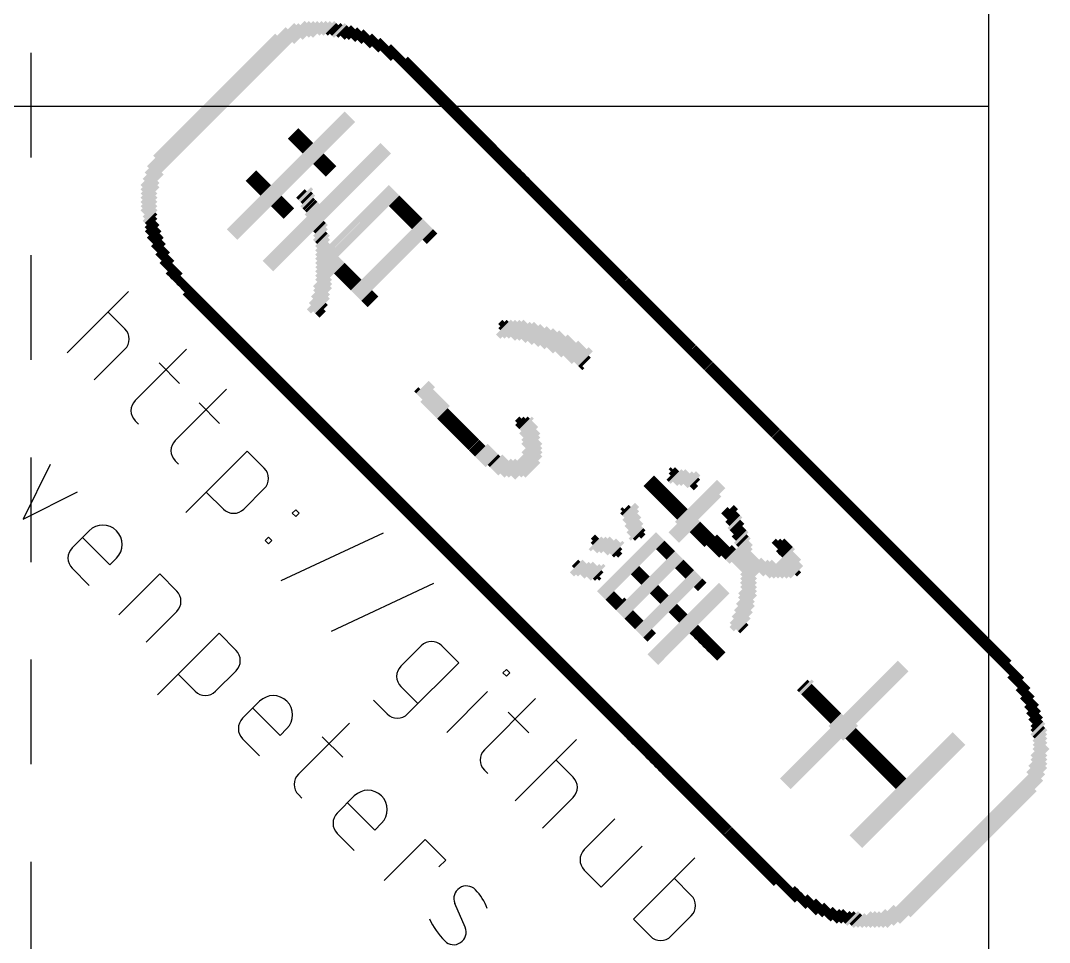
# Model space of a CAD drawing. Extents: x 0 to 54.6, y 0 to 81.9.
# Drawn here: x 5.61 to 16.15, y 26.85 to 36.29 of the extents above; entities that cross this region are included whole.
import ezdxf

# ---------------------------------------------------------------- set-up
doc = ezdxf.new("R2010")
doc.units = 0
doc.layers.add('21', color=253, linetype='CONTINUOUS')

# ---------------------------------------------------------------- blocks, each defined once
blk = doc.blocks.new('RECT')
blk.add_solid([(-0.5, -0.5), (0.5, -0.5), (-0.5, 0.5), (0.5, 0.5)])

msp = doc.modelspace()

# ---------------------------------------------------------------- linework, layer by layer
at = {"layer": '21'}
for p, q in [((15.525, 38.31), (15.525, 35.41)), ((5.715, 35.962), (5.715, 34.89)), ((15.525, 35.41), (3.525, 35.41)), ((15.525, 35.41), (15.525, 23.01)), ((5.715, 33.89), (5.715, 32.818)), ((6.0858, 32.8897), (6.7144, 33.5183)), ((6.5048, 33.3088), (6.6795, 33.1341)), ((6.6795, 32.9246), (6.3651, 32.6103)), ((7.3082, 32.9245), (6.7843, 32.4007)), ((7.0288, 32.7848), (7.2383, 32.5753)), ((7.7177, 32.515), (7.1938, 31.9912)), ((7.4383, 32.3753), (7.6478, 32.1658)), ((6.7843, 32.1911), (6.8192, 32.1562)), ((7.3029, 31.2534), (7.9316, 31.882)), ((7.9316, 31.882), (8.1062, 31.7074)), ((5.9142, 31.7442), (5.6348, 31.1854)), ((5.715, 31.818), (5.715, 30.746)), ((7.1938, 31.7816), (7.2287, 31.7467)), ((5.6348, 31.1854), (6.1936, 31.4648)), ((7.6871, 31.2883), (7.5125, 31.4629)), ((8.1062, 31.4979), (7.8966, 31.2883)), ((8.3933, 31.2457), (8.4282, 31.2806)), ((8.4282, 31.2108), (8.3933, 31.2457)), ((8.4282, 31.2806), (8.4631, 31.2457)), ((8.4631, 31.2457), (8.4282, 31.2108)), ((6.1387, 30.891), (6.3133, 31.0656)), ((6.5228, 30.7164), (6.2435, 30.9958)), ((8.1139, 30.9663), (8.1488, 31.0012)), ((8.1488, 31.0012), (8.1837, 30.9663)), ((8.2789, 30.5568), (9.3266, 31.0457)), ((8.1488, 30.9314), (8.1139, 30.9663)), ((8.1837, 30.9663), (8.1488, 30.9314)), ((6.5927, 30.7863), (6.5228, 30.7164)), ((6.3133, 30.5069), (6.1387, 30.6815)), ((6.6158, 30.2043), (7.0349, 30.6234)), ((7.0349, 30.6234), (7.2095, 30.4488)), ((8.7962, 30.0395), (9.8439, 30.5285)), ((7.2095, 30.2393), (6.8952, 29.925)), ((7.014, 29.3871), (7.6426, 30.0157)), ((7.6426, 30.0157), (7.8173, 29.8411)), ((9.5053, 29.6796), (9.7149, 29.8891)), ((9.9244, 29.8891), (10.099, 29.7145)), ((5.715, 29.746), (5.715, 28.674)), ((7.8173, 29.6315), (7.6077, 29.422)), ((10.099, 29.7145), (9.5752, 29.1907)), ((10.5518, 29.611), (10.5867, 29.6459)), ((10.5867, 29.6459), (10.6217, 29.611)), ((7.3982, 29.422), (7.2236, 29.5966)), ((10.5867, 29.576), (10.5518, 29.611)), ((10.6217, 29.611), (10.5867, 29.576)), ((9.68, 29.2954), (9.5053, 29.4701)), ((9.9756, 28.9998), (10.3947, 29.4189)), ((7.8844, 29.1453), (8.059, 29.3199)), ((9.3656, 29.1907), (9.226, 29.3304)), ((10.8859, 29.3468), (10.362, 28.8229)), ((8.2686, 28.9706), (7.9892, 29.25)), ((10.6065, 29.2071), (10.816, 28.9975)), ((8.9805, 29.0969), (8.4567, 28.573)), ((8.3384, 29.0405), (8.2686, 28.9706)), ((8.059, 28.7611), (7.8844, 28.9357)), ((8.7011, 28.9572), (8.9107, 28.7476)), ((10.6764, 28.299), (11.305, 28.9276)), ((11.0955, 28.718), (11.2701, 28.5434)), ((10.362, 28.6134), (10.3969, 28.5785)), ((8.4567, 28.3635), (8.4916, 28.3286)), ((8.8543, 28.1754), (9.0289, 28.35)), ((9.2384, 28.0008), (8.9591, 28.2802)), ((11.2701, 28.3339), (10.9558, 28.0196)), ((9.3083, 28.0706), (9.2384, 28.0008)), ((11.699, 28.1146), (11.3847, 27.8003)), ((9.0289, 27.7912), (8.8543, 27.9658)), ((9.3362, 27.4839), (9.7553, 27.903)), ((9.7553, 27.903), (9.9649, 27.6934)), ((11.5593, 27.4161), (11.9784, 27.8352)), ((5.715, 27.674), (5.715, 26.602)), ((9.9649, 27.6934), (9.895, 27.6236)), ((12.5162, 27.7164), (11.8876, 27.0877)), ((11.3847, 27.5907), (11.5593, 27.4161)), ((12.4813, 27.3322), (12.3067, 27.5068)), ((10.1641, 27.0053), (10.0593, 27.2497)), ((11.8876, 27.0877), (12.0622, 26.9131)), ((12.2718, 26.9131), (12.4813, 27.1227))]:
    msp.add_line(p, q, dxfattribs=at)
for centre, radius, start, end in [((6.5747, 33.0294), 0.1482, 315, 45), ((6.8891, 32.2959), 0.1482, 135, 225), ((7.2986, 31.8864), 0.1482, 135, 225), ((8.0014, 31.6026), 0.1482, 315, 45), ((7.7919, 31.3931), 0.1482, 225.0013, 315.0004), ((6.453, 30.926), 0.1976, 315, 135), ((6.2435, 30.7863), 0.1482, 134.9996, 225.0004), ((7.1048, 30.344), 0.1482, 315, 45), ((7.7125, 29.7363), 0.1482, 315, 45), ((9.8196, 29.7844), 0.1482, 45, 135), ((9.6101, 29.5748), 0.1482, 134.9996, 225.0004), ((7.5029, 29.5267), 0.1482, 225.0013, 315.0004), ((8.1987, 29.1802), 0.1976, 315, 135), ((7.9892, 29.0405), 0.1482, 134.9996, 225.0004), ((9.4704, 29.2954), 0.1482, 225, 315), ((10.4668, 28.7181), 0.1482, 135, 225), ((8.5614, 28.4683), 0.1482, 135, 225), ((11.1653, 28.4386), 0.1482, 315, 45), ((9.1686, 28.2103), 0.1976, 315, 135), ((8.9591, 28.0706), 0.1482, 134.9996, 225.0004), ((11.4894, 27.6955), 0.1482, 134.9996, 224.9987), ((10.177, 27.3002), 0.1281, 44.1813, 203.1984), ((9.8666, 26.9985), 0.5609, 20.761, 44.1812), ((12.3765, 27.2274), 0.1482, 315, 45), ((10.5552, 27.4493), 0.8376, 205.2088, 224.1823), ((10.0464, 26.9548), 0.1281, 224.1824, 23.1985), ((12.167, 27.0179), 0.1482, 224.9987, 315.0013)]:
    msp.add_arc(centre, radius, start, end, dxfattribs=at)

# ---------------------------------------------------------------- block references
at = {"layer": '21', "yscale": 0.0305, "rotation": 45}
for p, xscale in [((7.7119, 35.4147), 2.4384), ((7.6903, 35.4362), 2.3774), ((7.6688, 35.4578), 2.2555), ((7.658, 35.4901), 2.1641), ((8.5093, 36.169), 0.3048), ((8.574, 36.1905), 0.2438), ((8.6279, 36.2013), 0.2134), ((8.671, 36.2013), 0.2134), ((8.7249, 36.2121), 0.1829), ((8.768, 36.2121), 0.1829), ((8.8003, 36.2013), 0.1524), ((8.8434, 36.2013), 0.1524), ((8.8757, 36.1905), 0.1829), ((7.6257, 35.5009), 2.0117), ((7.6041, 35.5224), 1.7678), ((8.9081, 36.1798), 0.1524), ((8.9512, 36.1798), 0.1524), ((8.9727, 36.1582), 0.1524), ((9.0158, 36.1582), 0.1524), ((9.0482, 36.1474), 0.1219), ((9.0805, 36.1367), 0.1524), ((9.1128, 36.1259), 0.1219), ((9.1344, 36.1043), 0.1219), ((9.1775, 36.1043), 0.1219), ((9.199, 36.0828), 0.1219), ((9.2206, 36.0612), 0.1219), ((9.2637, 36.0612), 0.1219), ((9.2852, 36.0397), 0.1219), ((9.3068, 36.0181), 0.1219), ((9.3391, 36.0073), 0.0914), ((9.3714, 35.9966), 0.1219), ((9.393, 35.975), 0.1219), ((9.4145, 35.9535), 0.1219), ((9.4361, 35.9319), 0.1219), ((9.4684, 35.9211), 0.0914), ((9.49, 35.8996), 0.0914), ((9.5115, 35.878), 0.0914), ((9.5439, 35.8673), 0.1219), ((9.5654, 35.8457), 0.1219), ((9.587, 35.8242), 0.1219), ((9.6085, 35.8026), 0.1219), ((9.6301, 35.781), 0.1219), ((9.6516, 35.7595), 0.1219), ((9.6732, 35.7379), 0.1219), ((9.6947, 35.7164), 0.1219), ((9.7163, 35.6948), 0.1219), ((9.7378, 35.6733), 0.1219), ((9.7594, 35.6517), 0.1219), ((9.7809, 35.6302), 0.1219), ((9.8025, 35.6086), 0.1219), ((9.824, 35.5871), 0.1219), ((9.8456, 35.5655), 0.1219), ((9.8672, 35.544), 0.1219), ((9.8887, 35.5224), 0.1219), ((9.9103, 35.5009), 0.1219), ((9.9318, 35.4793), 0.1219), ((9.9534, 35.4578), 0.1219), ((9.9749, 35.4362), 0.1219), ((9.9965, 35.4147), 0.1219), ((10.018, 35.3931), 0.1219), ((10.0396, 35.3715), 0.1219), ((8.3369, 34.7465), 1.7069), ((8.3585, 34.725), 1.7069), ((8.38, 34.7034), 1.7069), ((10.0611, 35.35), 0.1219), ((10.0827, 35.3284), 0.1219), ((10.1042, 35.3069), 0.1219), ((10.1258, 35.2853), 0.1219), ((10.1473, 35.2638), 0.1219), ((8.4016, 34.6819), 1.7069), ((8.4231, 34.6603), 1.7069), ((10.1689, 35.2422), 0.1219), ((10.1904, 35.2207), 0.1219), ((10.212, 35.1991), 0.1219), ((10.2335, 35.1776), 0.1219), ((10.2551, 35.156), 0.1219), ((8.4123, 35.1237), 0.1524), ((8.4339, 35.1021), 0.1524), ((8.4555, 35.0806), 0.1524), ((8.477, 35.059), 0.1524), ((8.4986, 35.0375), 0.1524), ((10.2767, 35.1345), 0.1219), ((10.2982, 35.1129), 0.1219), ((10.3198, 35.0914), 0.1219), ((10.3413, 35.0698), 0.1219), ((10.3629, 35.0483), 0.1219), ((8.7033, 34.4232), 1.7069), ((8.7249, 34.4017), 1.7069), ((8.7464, 34.3801), 1.7069), ((8.5201, 35.0159), 0.1524), ((8.5417, 34.9944), 0.1524), ((10.3844, 35.0267), 0.1219), ((10.406, 35.0052), 0.1219), ((10.4275, 34.9836), 0.1219), ((10.4491, 34.962), 0.1219), ((10.4706, 34.9405), 0.1219), ((8.768, 34.3586), 1.7069), ((8.7895, 34.337), 1.7069), ((8.671, 34.8651), 0.1524), ((8.6925, 34.8435), 0.1524), ((10.4922, 34.9189), 0.1219), ((10.5137, 34.8974), 0.1219), ((10.5353, 34.8758), 0.1219), ((10.5568, 34.8543), 0.1219), ((8.7141, 34.822), 0.1524), ((8.7356, 34.8004), 0.1524), ((8.7572, 34.7788), 0.1524), ((8.7787, 34.7573), 0.1524), ((10.5784, 34.8327), 0.1219), ((10.5999, 34.8112), 0.1219), ((10.6215, 34.7896), 0.1219), ((10.643, 34.7681), 0.1219), ((10.6646, 34.7465), 0.1219), ((6.9575, 34.6172), 0.3048), ((7.9813, 34.6926), 0.1524), ((8.0029, 34.6711), 0.1524), ((8.0244, 34.6495), 0.1524), ((8.046, 34.628), 0.1524), ((10.6862, 34.725), 0.1219), ((10.7077, 34.7034), 0.1219), ((10.7293, 34.6819), 0.1219), ((10.7508, 34.6603), 0.1219), ((10.7724, 34.6388), 0.1219), ((6.936, 34.5525), 0.2438), ((6.936, 34.5094), 0.2438), ((8.0675, 34.6064), 0.1524), ((8.0891, 34.5849), 0.1524), ((8.1106, 34.5633), 0.1524), ((8.5309, 34.5094), 0.1829), ((9.0158, 34.2185), 1.0668), ((9.0266, 34.1862), 1.0973), ((10.7939, 34.6172), 0.1219), ((10.8155, 34.5956), 0.1219), ((10.837, 34.5741), 0.1219), ((10.8586, 34.5525), 0.1219), ((10.8801, 34.531), 0.1219), ((6.9252, 34.4556), 0.2134), ((6.9252, 34.4125), 0.2134), ((8.2399, 34.434), 0.1524), ((8.2615, 34.4125), 0.1524), ((8.4878, 34.5094), 0.1219), ((8.5417, 34.4771), 0.1524), ((8.5524, 34.4448), 0.1829), ((8.5632, 34.4125), 0.1524), ((9.0481, 34.1215), 1.1582), ((9.0589, 34.0892), 1.1887), ((9.0374, 34.1538), 1.1278), ((9.4469, 34.434), 0.1524), ((9.4684, 34.4125), 0.1524), ((10.9017, 34.5094), 0.1219), ((10.9232, 34.4879), 0.1219), ((10.9448, 34.4663), 0.1219), ((10.9663, 34.4448), 0.1219), ((10.9879, 34.4232), 0.1219), ((6.936, 34.3801), 0.1829), ((6.936, 34.337), 0.1829), ((6.936, 34.2939), 0.1829), ((8.283, 34.3909), 0.1524), ((8.3046, 34.3693), 0.1524), ((8.3261, 34.3478), 0.1524), ((8.3477, 34.3262), 0.1524), ((8.5848, 34.3909), 0.1524), ((8.5955, 34.3586), 0.1829), ((9.49, 34.3909), 0.1524), ((9.5115, 34.3693), 0.1524), ((9.5331, 34.3478), 0.1524), ((9.5546, 34.3262), 0.1524), ((9.5762, 34.3047), 0.1524), ((11.0094, 34.4017), 0.1219), ((11.031, 34.3801), 0.1219), ((11.0525, 34.3586), 0.1219), ((11.0741, 34.337), 0.1219), ((11.0957, 34.3155), 0.1219), ((6.9468, 34.2616), 0.1524), ((6.9468, 34.2185), 0.1524), ((9.3714, 33.8844), 1.0363), ((9.5977, 34.2831), 0.1524), ((9.6193, 34.2616), 0.1524), ((9.6408, 34.24), 0.1524), ((9.6624, 34.2185), 0.1524), ((11.1172, 34.2939), 0.1219), ((11.1388, 34.2724), 0.1219), ((11.1603, 34.2508), 0.1219), ((11.1819, 34.2293), 0.1219), ((11.2034, 34.2077), 0.1219), ((6.9468, 34.1754), 0.1524), ((6.9683, 34.1538), 0.1524), ((6.9683, 34.1107), 0.1524), ((6.9899, 34.0892), 0.1524), ((8.671, 34.1754), 0.1524), ((8.6818, 34.143), 0.1829), ((8.6818, 34.0999), 0.1829), ((9.393, 33.8629), 1.0363), ((9.4145, 33.8413), 1.0363), ((9.4361, 33.8198), 1.0363), ((9.4577, 33.7982), 1.0363), ((9.7917, 34.0892), 0.1524), ((11.225, 34.1862), 0.1219), ((11.2465, 34.1646), 0.1219), ((11.2681, 34.143), 0.1219), ((11.2896, 34.1215), 0.1219), ((11.3112, 34.0999), 0.1219), ((7.0114, 34.0245), 0.1524), ((7.0007, 34.0568), 0.1219), ((7.0222, 33.9922), 0.1219), ((8.6925, 34.0676), 0.1524), ((8.7033, 34.0353), 0.1829), ((8.7033, 33.9922), 0.1829), ((9.8133, 34.0676), 0.1524), ((11.3327, 34.0784), 0.1219), ((11.3543, 34.0568), 0.1219), ((11.3758, 34.0353), 0.1219), ((11.3974, 34.0137), 0.1219), ((11.4189, 33.9922), 0.1219), ((7.0438, 33.9706), 0.1219), ((7.0438, 33.9275), 0.1219), ((7.0653, 33.906), 0.1219), ((8.7033, 33.9491), 0.1829), ((11.4405, 33.9706), 0.1219), ((11.462, 33.9491), 0.1219), ((11.4836, 33.9275), 0.1219), ((11.5052, 33.906), 0.1219), ((7.0869, 33.8844), 0.1219), ((7.0869, 33.8413), 0.1219), ((7.1084, 33.8198), 0.1219), ((7.13, 33.7982), 0.1219), ((8.7572, 33.7012), 0.3962), ((8.7572, 33.7443), 0.3353), ((11.5267, 33.8844), 0.1219), ((11.5483, 33.8629), 0.1219), ((11.5698, 33.8413), 0.1219), ((11.5914, 33.8198), 0.1219), ((11.6129, 33.7982), 0.1219), ((7.1407, 33.7659), 0.0914), ((7.1515, 33.7335), 0.1219), ((7.1731, 33.712), 0.1219), ((7.1946, 33.6904), 0.1219), ((8.768, 33.6689), 0.4267), ((8.8865, 33.7443), 0.1524), ((8.9081, 33.7228), 0.1524), ((8.9296, 33.7012), 0.1524), ((8.9512, 33.6797), 0.1524), ((11.6345, 33.7767), 0.1219), ((11.656, 33.7551), 0.1219), ((11.6776, 33.7335), 0.1219), ((11.6991, 33.712), 0.1219), ((11.7207, 33.6904), 0.1219), ((7.2162, 33.6689), 0.1219), ((7.227, 33.6366), 0.0914), ((7.2485, 33.615), 0.0914), ((7.2701, 33.5935), 0.0914), ((8.6925, 33.5503), 0.2743), ((8.9727, 33.6581), 0.1524), ((8.9943, 33.6366), 0.1524), ((9.0158, 33.615), 0.1524), ((9.0374, 33.5935), 0.1524), ((11.7422, 33.6689), 0.1219), ((11.7638, 33.6473), 0.1219), ((11.7853, 33.6258), 0.1219), ((11.8069, 33.6042), 0.1219), ((11.8284, 33.5827), 0.1219), ((7.2916, 33.5719), 0.0914), ((7.3239, 33.518), 0.1219), ((7.3132, 33.5503), 0.0914), ((7.3455, 33.4965), 0.1219), ((7.367, 33.4749), 0.1219), ((8.671, 33.4426), 0.3353), ((8.6818, 33.4965), 0.3048), ((9.1667, 33.4641), 0.1524), ((11.85, 33.5611), 0.1219), ((11.8715, 33.5396), 0.1219), ((11.8931, 33.518), 0.1219), ((11.9146, 33.4965), 0.1219), ((11.9362, 33.4749), 0.1219), ((7.3886, 33.4534), 0.1219), ((7.4102, 33.4318), 0.1219), ((7.4317, 33.4103), 0.1219), ((7.4533, 33.3887), 0.1219), ((7.4748, 33.3672), 0.1219), ((8.671, 33.3995), 0.2743), ((8.6925, 33.3779), 0.2134), ((9.1882, 33.4426), 0.1524), ((9.2098, 33.421), 0.1524), ((11.9578, 33.4534), 0.1219), ((11.9793, 33.4318), 0.1219), ((12.0009, 33.4103), 0.1219), ((12.0224, 33.3887), 0.1219), ((12.044, 33.3672), 0.1219), ((7.4964, 33.3456), 0.1219), ((7.5179, 33.324), 0.1219), ((7.5395, 33.3025), 0.1219), ((7.561, 33.2809), 0.1219), ((7.5826, 33.2594), 0.1219), ((8.6925, 33.3348), 0.1524), ((8.6925, 33.2917), 0.0914), ((12.0655, 33.3456), 0.1219), ((12.0871, 33.324), 0.1219), ((12.1086, 33.3025), 0.1219), ((12.1302, 33.2809), 0.1219), ((12.1517, 33.2594), 0.1219), ((7.6041, 33.2378), 0.1219), ((7.6257, 33.2163), 0.1219), ((7.6472, 33.1947), 0.1219), ((7.6688, 33.1732), 0.1219), ((7.6903, 33.1516), 0.1219), ((10.5676, 33.1408), 0.2134), ((10.5999, 33.1301), 0.2438), ((10.5568, 33.1732), 0.1219), ((10.5353, 33.1947), 0.061), ((10.643, 33.1301), 0.2438), ((10.6862, 33.1301), 0.2438), ((10.7185, 33.1193), 0.2134), ((10.7508, 33.1085), 0.2438), ((10.7939, 33.1085), 0.2438), ((12.1733, 33.2378), 0.1219), ((12.1948, 33.2163), 0.1219), ((12.2164, 33.1947), 0.1219), ((12.2379, 33.1732), 0.1219), ((12.2595, 33.1516), 0.1219), ((7.7119, 33.1301), 0.1219), ((7.7334, 33.1085), 0.1219), ((7.755, 33.087), 0.1219), ((7.7765, 33.0654), 0.1219), ((7.7981, 33.0439), 0.1219), ((10.8262, 33.0977), 0.2134), ((10.8586, 33.087), 0.2438), ((10.8909, 33.0762), 0.2134), ((10.9232, 33.0654), 0.2438), ((10.9556, 33.0546), 0.2134), ((10.9879, 33.0439), 0.2438), ((11.0202, 33.0331), 0.2134), ((11.0525, 33.0223), 0.2438), ((11.0849, 33.0115), 0.2134), ((12.281, 33.1301), 0.1219), ((12.3026, 33.1085), 0.1219), ((12.3242, 33.087), 0.1219), ((12.3457, 33.0654), 0.1219), ((12.3673, 33.0439), 0.1219), ((7.8197, 33.0223), 0.1219), ((7.8412, 33.0008), 0.1219), ((7.8628, 32.9792), 0.1219), ((7.8843, 32.9577), 0.1219), ((7.9059, 32.9361), 0.1219), ((11.1064, 32.99), 0.2134), ((11.1388, 32.9792), 0.2438), ((11.1711, 32.9684), 0.2134), ((11.1926, 32.9469), 0.2134), ((11.2142, 32.9253), 0.2134), ((11.2573, 32.9253), 0.2134), ((11.2788, 32.9038), 0.2134), ((12.3888, 33.0223), 0.1219), ((12.4104, 33.0008), 0.1219), ((12.4319, 32.9792), 0.1219), ((12.4535, 32.9577), 0.1219), ((12.475, 32.9361), 0.1219), ((7.9274, 32.9145), 0.1219), ((7.949, 32.893), 0.1219), ((7.9705, 32.8714), 0.1219), ((7.9921, 32.8499), 0.1219), ((11.3004, 32.8822), 0.2134), ((11.322, 32.8607), 0.2134), ((11.3651, 32.8607), 0.2134), ((11.3866, 32.8391), 0.2134), ((12.4966, 32.9145), 0.1219), ((12.5181, 32.893), 0.1219), ((12.5397, 32.8714), 0.1219), ((12.5612, 32.8499), 0.1219), ((8.0136, 32.8283), 0.1219), ((8.0352, 32.8068), 0.1219), ((8.0567, 32.7852), 0.1219), ((8.0783, 32.7637), 0.1219), ((8.0998, 32.7421), 0.1219), ((11.3866, 32.796), 0.1524), ((12.5828, 32.8283), 0.1219), ((12.6043, 32.8068), 0.1219), ((12.6259, 32.7852), 0.1219), ((12.6474, 32.7637), 0.1219), ((12.669, 32.7421), 0.1219), ((8.1214, 32.7206), 0.1219), ((8.1429, 32.699), 0.1219), ((8.1645, 32.6775), 0.1219), ((8.186, 32.6559), 0.1219), ((8.2076, 32.6344), 0.1219), ((11.3651, 32.7313), 0.0305), ((12.6905, 32.7206), 0.1219), ((12.7121, 32.699), 0.1219), ((12.7337, 32.6775), 0.1219), ((12.7552, 32.6559), 0.1219), ((12.7768, 32.6344), 0.1219), ((8.2292, 32.6128), 0.1219), ((8.2507, 32.5913), 0.1219), ((8.2723, 32.5697), 0.1219), ((8.2938, 32.5482), 0.1219), ((8.3154, 32.5266), 0.1219), ((9.7378, 32.5266), 0.1829), ((9.7594, 32.505), 0.1829), ((12.7983, 32.6128), 0.1219), ((12.8199, 32.5913), 0.1219), ((12.8414, 32.5697), 0.1219), ((12.863, 32.5482), 0.1219), ((12.8845, 32.5266), 0.1219), ((8.3369, 32.505), 0.1219), ((8.3585, 32.4835), 0.1219), ((8.38, 32.4619), 0.1219), ((8.4016, 32.4404), 0.1219), ((8.4231, 32.4188), 0.1219), ((9.6732, 32.505), 0.061), ((9.7809, 32.4835), 0.1829), ((9.7809, 32.4404), 0.1829), ((9.8025, 32.4188), 0.1829), ((9.824, 32.3973), 0.1829), ((12.9061, 32.505), 0.1219), ((12.9276, 32.4835), 0.1219), ((12.9492, 32.4619), 0.1219), ((12.9707, 32.4404), 0.1219), ((12.9923, 32.4188), 0.1219), ((8.4447, 32.3973), 0.1219), ((8.4662, 32.3757), 0.1219), ((8.4878, 32.3542), 0.1219), ((8.5093, 32.3326), 0.1219), ((8.5309, 32.3111), 0.1219), ((9.8456, 32.3757), 0.1829), ((9.8672, 32.3542), 0.1829), ((9.8887, 32.3326), 0.1829), ((9.9103, 32.3111), 0.1829), ((9.9318, 32.2895), 0.1829), ((13.0138, 32.3973), 0.1219), ((13.0354, 32.3757), 0.1219), ((13.0569, 32.3542), 0.1219), ((13.0785, 32.3326), 0.1219), ((13.1, 32.3111), 0.1219), ((8.5524, 32.2895), 0.1219), ((8.574, 32.268), 0.1219), ((8.5955, 32.2464), 0.1219), ((8.6171, 32.2249), 0.1219), ((8.6387, 32.2033), 0.1219), ((9.9426, 32.2572), 0.1524), ((9.9641, 32.2356), 0.1524), ((9.9857, 32.2141), 0.1524), ((10.0072, 32.1925), 0.1524), ((13.1216, 32.2895), 0.1219), ((13.1432, 32.268), 0.1219), ((13.1647, 32.2464), 0.1219), ((13.1863, 32.2249), 0.1219), ((13.2078, 32.2033), 0.1219), ((8.6602, 32.1818), 0.1219), ((8.6818, 32.1602), 0.1219), ((8.7033, 32.1386), 0.1219), ((8.7249, 32.1171), 0.1219), ((8.7464, 32.0955), 0.1219), ((10.0288, 32.171), 0.1524), ((10.0503, 32.1494), 0.1524), ((10.0719, 32.1279), 0.1524), ((10.0935, 32.1063), 0.1524), ((10.115, 32.0848), 0.1524), ((10.7077, 32.2033), 0.061), ((10.7293, 32.1818), 0.1219), ((10.7616, 32.171), 0.1524), ((10.7939, 32.1602), 0.1829), ((10.7939, 32.1171), 0.1829), ((10.8262, 32.0632), 0.2134), ((10.8155, 32.0955), 0.1829), ((13.2294, 32.1818), 0.1219), ((13.2509, 32.1602), 0.1219), ((13.2725, 32.1387), 0.1219), ((13.294, 32.1171), 0.1219), ((13.3156, 32.0955), 0.1219), ((8.768, 32.074), 0.1219), ((8.7895, 32.0524), 0.1219), ((8.8111, 32.0309), 0.1219), ((8.8326, 32.0093), 0.1219), ((8.8542, 31.9878), 0.1219), ((10.1366, 32.0632), 0.1524), ((10.1581, 32.0417), 0.1524), ((10.1797, 32.0201), 0.1524), ((10.2012, 31.9986), 0.1524), ((10.2228, 31.977), 0.1524), ((10.8262, 32.0201), 0.2134), ((10.837, 31.9447), 0.2438), ((10.8478, 31.9986), 0.2134), ((13.3371, 32.074), 0.1219), ((13.3587, 32.0524), 0.1219), ((13.3802, 32.0309), 0.1219), ((13.4018, 32.0093), 0.1219), ((13.4233, 31.9878), 0.1219), ((8.8757, 31.9662), 0.1219), ((8.8973, 31.9447), 0.1219), ((8.9188, 31.9231), 0.1219), ((8.9404, 31.9016), 0.1219), ((10.2443, 31.9555), 0.1524), ((10.2659, 31.9339), 0.1524), ((10.2874, 31.9123), 0.1524), ((10.309, 31.8908), 0.1524), ((10.3413, 31.88), 0.1829), ((10.74, 31.8046), 0.5182), ((10.7724, 31.7938), 0.4877), ((13.4449, 31.9662), 0.1219), ((13.4664, 31.9447), 0.1219), ((13.488, 31.9231), 0.1219), ((13.5095, 31.9016), 0.1219), ((8.9619, 31.88), 0.1219), ((8.9835, 31.8585), 0.1219), ((9.005, 31.8369), 0.1219), ((9.0266, 31.8154), 0.1219), ((9.0481, 31.7938), 0.1219), ((10.3629, 31.8585), 0.1829), ((10.3844, 31.8369), 0.1829), ((10.406, 31.8154), 0.1829), ((10.4275, 31.7938), 0.1829), ((10.4598, 31.783), 0.1524), ((10.4922, 31.7723), 0.1829), ((10.7939, 31.7723), 0.4267), ((10.8047, 31.7399), 0.3962), ((10.837, 31.7292), 0.3048), ((13.5311, 31.88), 0.1219), ((13.5526, 31.8585), 0.1219), ((13.5742, 31.8369), 0.1219), ((13.5958, 31.8154), 0.1219), ((13.6173, 31.7938), 0.1219), ((9.0697, 31.7723), 0.1219), ((9.0913, 31.7507), 0.1219), ((9.1128, 31.7292), 0.1219), ((9.1344, 31.7076), 0.1219), ((9.1559, 31.686), 0.1219), ((10.5137, 31.7507), 0.1829), ((10.5353, 31.7292), 0.1829), ((10.5676, 31.7184), 0.2134), ((10.6107, 31.7184), 0.2134), ((10.8478, 31.6968), 0.2134), ((13.6389, 31.7723), 0.1219), ((13.6604, 31.7507), 0.1219), ((13.682, 31.7292), 0.1219), ((13.7035, 31.7076), 0.1219), ((13.7251, 31.686), 0.1219), ((9.1775, 31.6645), 0.1219), ((9.199, 31.6429), 0.1219), ((9.2206, 31.6214), 0.1219), ((9.2421, 31.5998), 0.1219), ((9.2637, 31.5783), 0.1219), ((12.0547, 31.5675), 0.1524), ((12.2918, 31.6322), 0.1524), ((12.2918, 31.6753), 0.0914), ((12.2703, 31.6968), 0.0305), ((12.3241, 31.6214), 0.1829), ((12.3673, 31.6214), 0.1829), ((12.3888, 31.5998), 0.1829), ((12.4319, 31.5998), 0.1829), ((12.475, 31.5998), 0.1829), ((12.4966, 31.5783), 0.1829), ((13.7466, 31.6645), 0.1219), ((13.7682, 31.6429), 0.1219), ((13.7897, 31.6214), 0.1219), ((13.8113, 31.5998), 0.1219), ((13.8328, 31.5783), 0.1219), ((9.2852, 31.5567), 0.1219), ((9.3068, 31.5352), 0.1219), ((9.3283, 31.5136), 0.1219), ((9.3499, 31.4921), 0.1219), ((9.3714, 31.4705), 0.1219), ((12.0763, 31.546), 0.1524), ((12.0978, 31.5244), 0.1524), ((12.1194, 31.5029), 0.1524), ((12.141, 31.4813), 0.1524), ((12.1625, 31.4597), 0.1524), ((12.5181, 31.2981), 0.7315), ((12.5397, 31.2765), 0.7315), ((12.5612, 31.255), 0.7315), ((12.5397, 31.3628), 0.6096), ((12.5181, 31.5567), 0.1219), ((12.5181, 31.5136), 0.061), ((13.8544, 31.5567), 0.1219), ((13.8759, 31.5352), 0.1219), ((13.8975, 31.5136), 0.1219), ((13.919, 31.4921), 0.1219), ((13.9406, 31.4705), 0.1219), ((9.393, 31.449), 0.1219), ((9.4145, 31.4274), 0.1219), ((9.4361, 31.4059), 0.1219), ((9.4577, 31.3843), 0.1219), ((9.4792, 31.3628), 0.1219), ((12.1841, 31.4382), 0.1524), ((12.2056, 31.4166), 0.1524), ((12.2272, 31.3951), 0.1524), ((12.2487, 31.3735), 0.1524), ((12.2703, 31.352), 0.1524), ((12.5505, 31.2011), 0.6401), ((13.9621, 31.449), 0.1219), ((13.9837, 31.4274), 0.1219), ((14.0053, 31.4059), 0.1219), ((14.0268, 31.3843), 0.1219), ((14.0484, 31.3628), 0.1219), ((9.5008, 31.3412), 0.1219), ((9.5223, 31.3197), 0.1219), ((9.5439, 31.2981), 0.1219), ((9.5654, 31.2765), 0.1219), ((9.587, 31.255), 0.1219), ((11.8069, 31.2765), 0.1219), ((11.7746, 31.2873), 0.0305), ((11.85, 31.2766), 0.1829), ((11.8608, 31.2442), 0.2134), ((12.2918, 31.3304), 0.1524), ((12.3134, 31.3089), 0.1524), ((12.3349, 31.2873), 0.1524), ((12.3565, 31.2658), 0.1524), ((12.378, 31.2442), 0.1524), ((12.8306, 31.2658), 0.0914), ((12.8737, 31.2658), 0.1524), ((12.8953, 31.2442), 0.1524), ((14.0699, 31.3412), 0.1219), ((14.0915, 31.3197), 0.1219), ((14.113, 31.2981), 0.1219), ((14.1346, 31.2766), 0.1219), ((14.1561, 31.255), 0.1219), ((9.6085, 31.2334), 0.1219), ((9.6301, 31.2119), 0.1219), ((9.6516, 31.1903), 0.1219), ((9.6732, 31.1688), 0.1219), ((9.6947, 31.1472), 0.1219), ((11.8715, 31.2119), 0.1829), ((11.8715, 31.1688), 0.1829), ((11.8931, 31.1472), 0.1829), ((12.8953, 31.2011), 0.1524), ((12.9168, 31.1796), 0.1524), ((12.9276, 31.1472), 0.1829), ((14.1777, 31.2334), 0.1219), ((14.1992, 31.2119), 0.1219), ((14.2208, 31.1903), 0.1219), ((14.2423, 31.1688), 0.1219), ((14.2639, 31.1472), 0.1219), ((9.7163, 31.1257), 0.1219), ((9.7378, 31.1041), 0.1219), ((9.7594, 31.0826), 0.1219), ((9.7809, 31.061), 0.1219), ((9.8025, 31.0395), 0.1219), ((11.8931, 31.1041), 0.1829), ((11.9146, 31.0826), 0.1829), ((11.9146, 31.0395), 0.1829), ((11.947, 31.0287), 0.1524), ((12.4535, 31.061), 0.3048), ((12.5289, 31.0934), 0.1524), ((12.5505, 31.0718), 0.1524), ((12.572, 31.0502), 0.1524), ((12.5936, 31.0287), 0.1524), ((12.9384, 31.1149), 0.1524), ((12.96, 31.0934), 0.1524), ((12.96, 31.0502), 0.1524), ((12.9815, 31.0287), 0.1524), ((14.2854, 31.1257), 0.1219), ((14.307, 31.1041), 0.1219), ((14.3285, 31.0826), 0.1219), ((14.3501, 31.061), 0.1219), ((14.3717, 31.0395), 0.1219), ((9.824, 31.0179), 0.1219), ((9.8456, 30.9964), 0.1219), ((9.8672, 30.9748), 0.1219), ((9.8887, 30.9533), 0.1219), ((11.5051, 30.9317), 0.1829), ((11.4836, 30.9964), 0.061), ((11.4944, 30.964), 0.0914), ((11.5483, 30.9317), 0.1829), ((11.5806, 30.9209), 0.2134), ((11.8284, 30.7377), 0.8534), ((11.85, 30.7162), 0.8534), ((11.8715, 30.6946), 0.8534), ((11.9793, 31.0179), 0.061), ((12.6151, 31.0071), 0.1524), ((12.6367, 30.9856), 0.1524), ((12.6582, 30.964), 0.1524), ((12.7013, 30.964), 0.1524), ((12.7229, 30.9425), 0.1524), ((12.96, 30.8778), 0.3353), ((12.9923, 30.9964), 0.1829), ((13.0031, 30.964), 0.1524), ((14.3932, 31.0179), 0.1219), ((14.4148, 30.9964), 0.1219), ((14.4363, 30.9748), 0.1219), ((14.4579, 30.9533), 0.1219), ((9.9103, 30.9317), 0.1219), ((9.9318, 30.9102), 0.1219), ((9.9534, 30.8886), 0.1219), ((9.9749, 30.867), 0.1219), ((9.9965, 30.8455), 0.1219), ((11.6129, 30.9102), 0.1829), ((11.8931, 30.6731), 0.8534), ((11.656, 30.9102), 0.1829), ((11.6776, 30.8886), 0.1829), ((11.7207, 30.8886), 0.1829), ((11.7207, 30.8455), 0.1219), ((12.1733, 30.9102), 0.1219), ((12.1948, 30.8886), 0.1219), ((12.2164, 30.867), 0.1219), ((12.2379, 30.8455), 0.1219), ((12.7444, 30.9209), 0.1524), ((12.766, 30.8994), 0.1524), ((12.7875, 30.8778), 0.1524), ((12.8091, 30.8563), 0.1524), ((12.8522, 30.8563), 0.1524), ((12.8737, 30.8347), 0.1524), ((12.9707, 30.8455), 0.3048), ((13.0031, 30.8347), 0.2743), ((13.0138, 30.8024), 0.2438), ((13.391, 30.7485), 0.3962), ((13.3371, 30.9533), 0.061), ((13.3695, 30.9425), 0.0914), ((13.4018, 30.9317), 0.1219), ((13.4126, 30.8994), 0.1524), ((13.4341, 30.8778), 0.1524), ((13.4557, 30.8563), 0.1524), ((14.4794, 30.9317), 0.1219), ((14.501, 30.9102), 0.1219), ((14.5225, 30.8886), 0.1219), ((14.5441, 30.867), 0.1219), ((14.5656, 30.8455), 0.1219), ((10.018, 30.8239), 0.1219), ((10.0396, 30.8024), 0.1219), ((10.0611, 30.7808), 0.1219), ((10.0827, 30.7593), 0.1219), ((10.1042, 30.7377), 0.1219), ((11.7422, 30.8239), 0.061), ((12.0224, 30.5438), 0.8534), ((12.044, 30.5222), 0.8534), ((12.0655, 30.5007), 0.8534), ((12.0871, 30.4791), 0.8534), ((12.2595, 30.8239), 0.1219), ((13.0246, 30.7701), 0.2134), ((13.0462, 30.7485), 0.2134), ((13.0677, 30.727), 0.2134), ((13.1, 30.6731), 0.3048), ((13.0785, 30.6946), 0.2438), ((13.4018, 30.7162), 0.3658), ((13.4341, 30.7054), 0.3353), ((13.4664, 30.6946), 0.3048), ((13.4988, 30.6839), 0.2743), ((14.5872, 30.8239), 0.1219), ((14.6087, 30.8024), 0.1219), ((14.6303, 30.7808), 0.1219), ((14.6518, 30.7593), 0.1219), ((14.6734, 30.7377), 0.1219), ((10.1258, 30.7162), 0.1219), ((10.1473, 30.6946), 0.1219), ((10.1689, 30.6731), 0.1219), ((10.1904, 30.6515), 0.1219), ((10.212, 30.63), 0.1219), ((11.3112, 30.6946), 0.1829), ((11.3004, 30.727), 0.0914), ((11.3327, 30.6731), 0.1829), ((11.3758, 30.6731), 0.1829), ((11.4189, 30.6731), 0.1829), ((11.4405, 30.6515), 0.1829), ((11.4836, 30.6515), 0.1829), ((11.5159, 30.6407), 0.2134), ((11.9146, 30.6515), 0.1219), ((11.9362, 30.63), 0.1219), ((12.3673, 30.7162), 0.1219), ((12.3888, 30.6946), 0.1219), ((12.4104, 30.6731), 0.1219), ((12.4319, 30.6515), 0.1219), ((12.4535, 30.63), 0.1219), ((13.1324, 30.6192), 0.3962), ((13.1108, 30.6407), 0.3353), ((13.2509, 30.6946), 0.1829), ((13.2725, 30.6731), 0.1829), ((13.5203, 30.6623), 0.2134), ((13.5526, 30.6515), 0.1829), ((14.6949, 30.7162), 0.1219), ((14.7165, 30.6946), 0.1219), ((14.738, 30.6731), 0.1219), ((14.7596, 30.6515), 0.1219), ((14.7811, 30.63), 0.1219), ((10.2335, 30.6084), 0.1219), ((10.2551, 30.5869), 0.1219), ((10.2767, 30.5653), 0.1219), ((10.2982, 30.5438), 0.1219), ((10.3198, 30.5222), 0.1219), ((11.5267, 30.6084), 0.1219), ((11.5375, 30.5761), 0.0305), ((12.2164, 30.3498), 0.8534), ((11.9578, 30.6084), 0.1219), ((11.9793, 30.5869), 0.1219), ((12.2379, 30.3282), 0.8534), ((12.2595, 30.3067), 0.8534), ((12.0009, 30.5653), 0.1219), ((12.281, 30.2851), 0.8534), ((12.5612, 30.5222), 0.1219), ((13.0569, 30.5007), 0.2438), ((13.5742, 30.63), 0.061), ((14.8027, 30.6084), 0.1219), ((14.8243, 30.5869), 0.1219), ((14.8458, 30.5653), 0.1219), ((14.8674, 30.5438), 0.1219), ((14.8889, 30.5222), 0.1219), ((10.3413, 30.5007), 0.1219), ((10.3629, 30.4791), 0.1219), ((10.3844, 30.4576), 0.1219), ((10.406, 30.436), 0.1219), ((10.4275, 30.4144), 0.1219), ((12.4104, 30.1558), 1.0363), ((12.4319, 30.1343), 1.0363), ((12.1086, 30.4576), 0.1219), ((12.4535, 30.1127), 1.0363), ((12.1302, 30.436), 0.1219), ((12.475, 30.0912), 1.0363), ((12.1517, 30.4144), 0.1219), ((12.5828, 30.5007), 0.1219), ((13.0354, 30.3498), 0.3048), ((13.0462, 30.4037), 0.2743), ((13.0569, 30.4575), 0.2438), ((14.9105, 30.5007), 0.1219), ((14.932, 30.4791), 0.1219), ((14.9536, 30.4576), 0.1219), ((14.9751, 30.436), 0.1219), ((14.9967, 30.4144), 0.1219), ((10.4491, 30.3929), 0.1219), ((10.4706, 30.3713), 0.1219), ((10.4922, 30.3498), 0.1219), ((10.5137, 30.3282), 0.1219), ((10.5353, 30.3067), 0.1219), ((11.656, 30.3929), 0.1219), ((11.6776, 30.3713), 0.1219), ((11.6991, 30.3498), 0.1219), ((11.7207, 30.3282), 0.1219), ((11.753, 30.3175), 0.1524), ((12.4966, 30.0696), 1.0363), ((12.1733, 30.3929), 0.1219), ((12.1948, 30.3713), 0.1219), ((13.0031, 30.2312), 0.3353), ((13.0246, 30.2959), 0.3353), ((15.0182, 30.3929), 0.1219), ((15.0398, 30.3713), 0.1219), ((15.0613, 30.3498), 0.1219), ((15.0829, 30.3282), 0.1219), ((15.1044, 30.3067), 0.1219), ((10.5568, 30.2851), 0.1219), ((10.5784, 30.2636), 0.1219), ((10.5999, 30.242), 0.1219), ((10.6215, 30.2205), 0.1219), ((10.643, 30.1989), 0.1219), ((11.85, 30.1989), 0.1219), ((12.3026, 30.2636), 0.1219), ((12.3241, 30.242), 0.1219), ((12.3457, 30.2205), 0.1219), ((12.3673, 30.1989), 0.1219), ((13.0031, 30.1881), 0.3353), ((13.0031, 30.145), 0.2743), ((15.126, 30.2851), 0.1219), ((15.1475, 30.2636), 0.1219), ((15.1691, 30.242), 0.1219), ((15.1907, 30.2205), 0.1219), ((15.2122, 30.1989), 0.1219), ((10.6646, 30.1774), 0.1219), ((10.6862, 30.1558), 0.1219), ((10.7077, 30.1343), 0.1219), ((10.7293, 30.1127), 0.1219), ((10.7508, 30.0912), 0.1219), ((11.8715, 30.1774), 0.1219), ((11.8931, 30.1558), 0.1219), ((11.9146, 30.1343), 0.1219), ((11.9362, 30.1127), 0.1219), ((12.3888, 30.1774), 0.1219), ((13.0138, 30.1127), 0.1829), ((15.2338, 30.1774), 0.1219), ((15.2553, 30.1558), 0.1219), ((15.2769, 30.1343), 0.1219), ((15.2984, 30.1127), 0.1219), ((15.32, 30.0912), 0.1219), ((10.7724, 30.0696), 0.1219), ((10.7939, 30.048), 0.1219), ((10.8155, 30.0265), 0.1219), ((10.837, 30.0049), 0.1219), ((12.044, 30.0049), 0.1219), ((12.5181, 30.048), 0.1219), ((12.5397, 30.0265), 0.1219), ((12.5612, 30.0049), 0.1219), ((13.0138, 30.0696), 0.1219), ((15.3415, 30.0696), 0.1219), ((15.3631, 30.048), 0.1219), ((15.3846, 30.0265), 0.1219), ((15.4062, 30.0049), 0.1219), ((10.8586, 29.9834), 0.1219), ((10.8801, 29.9618), 0.1219), ((10.9017, 29.9403), 0.1219), ((10.9232, 29.9187), 0.1219), ((10.9448, 29.8972), 0.1219), ((12.0655, 29.9834), 0.1219), ((12.5828, 29.9834), 0.1219), ((12.6043, 29.9618), 0.1219), ((12.6259, 29.9403), 0.1219), ((12.6474, 29.9187), 0.1219), ((12.669, 29.8972), 0.1219), ((15.4277, 29.9834), 0.1219), ((15.4493, 29.9618), 0.1219), ((15.4708, 29.9403), 0.1219), ((15.4924, 29.9187), 0.1219), ((15.5139, 29.8972), 0.1219), ((10.9663, 29.8756), 0.1219), ((10.9879, 29.8541), 0.1219), ((11.0094, 29.8325), 0.1219), ((11.031, 29.811), 0.1219), ((11.0525, 29.7894), 0.1219), ((12.6905, 29.8756), 0.1219), ((12.7121, 29.8541), 0.1219), ((12.7337, 29.8325), 0.1219), ((12.7552, 29.811), 0.1219), ((12.7768, 29.7894), 0.1219), ((15.5355, 29.8756), 0.1219), ((15.557, 29.8541), 0.1219), ((15.5786, 29.8325), 0.1219), ((15.6001, 29.811), 0.1219), ((15.6217, 29.7894), 0.1219), ((11.0741, 29.7679), 0.1219), ((11.0957, 29.7463), 0.1219), ((11.1172, 29.7248), 0.1219), ((11.1388, 29.7032), 0.1219), ((11.1603, 29.6817), 0.1219), ((14.0053, 29.1213), 1.7069), ((15.6433, 29.7679), 0.1219), ((15.6648, 29.7463), 0.1219), ((15.6864, 29.7248), 0.1219), ((15.7079, 29.7032), 0.1219), ((11.1819, 29.6601), 0.1219), ((11.2034, 29.6386), 0.1219), ((11.225, 29.617), 0.1219), ((11.2465, 29.5954), 0.1219), ((11.2681, 29.5739), 0.1219), ((14.0268, 29.0997), 1.7069), ((14.0484, 29.0782), 1.7069), ((14.0699, 29.0566), 1.7069), ((14.0915, 29.0351), 1.7069), ((15.7187, 29.6709), 0.0914), ((15.7402, 29.6493), 0.0914), ((15.7618, 29.6278), 0.0914), ((15.7726, 29.5954), 0.1219), ((15.7941, 29.5739), 0.1219), ((11.2896, 29.5523), 0.1219), ((11.3112, 29.5308), 0.1219), ((11.3327, 29.5092), 0.1219), ((11.3543, 29.4877), 0.1219), ((11.3758, 29.4661), 0.1219), ((13.6281, 29.4769), 0.1524), ((13.6604, 29.4661), 0.1829), ((15.8157, 29.5523), 0.1219), ((15.8372, 29.5308), 0.1219), ((15.848, 29.4985), 0.0914), ((15.8588, 29.4661), 0.1219), ((11.3974, 29.4446), 0.1219), ((11.4189, 29.423), 0.1219), ((11.4405, 29.4015), 0.1219), ((11.462, 29.3799), 0.1219), ((11.4836, 29.3584), 0.1219), ((13.6712, 29.4338), 0.1524), ((13.6927, 29.4122), 0.1524), ((13.7143, 29.3907), 0.1524), ((13.7358, 29.3691), 0.1524), ((13.7574, 29.3476), 0.1524), ((15.8803, 29.4446), 0.1219), ((15.9019, 29.423), 0.1219), ((15.9019, 29.3799), 0.1219), ((15.9234, 29.3584), 0.1219), ((11.5052, 29.3368), 0.1219), ((11.5267, 29.3153), 0.1219), ((11.5483, 29.2937), 0.1219), ((11.5698, 29.2722), 0.1219), ((11.5914, 29.2506), 0.1219), ((13.779, 29.326), 0.1524), ((13.8005, 29.3045), 0.1524), ((13.8221, 29.2829), 0.1524), ((13.8436, 29.2614), 0.1524), ((13.8652, 29.2398), 0.1524), ((15.945, 29.3368), 0.1219), ((15.945, 29.2937), 0.1219), ((15.9665, 29.2722), 0.1219), ((15.9773, 29.2398), 0.1524), ((11.6129, 29.229), 0.1219), ((11.6345, 29.2075), 0.1219), ((11.656, 29.1859), 0.1219), ((11.6776, 29.1644), 0.1219), ((11.6991, 29.1428), 0.1219), ((13.8867, 29.2183), 0.1524), ((13.9083, 29.1967), 0.1524), ((13.9298, 29.1752), 0.1524), ((13.9514, 29.1536), 0.1524), ((13.9621, 29.1213), 0.1829), ((15.9881, 29.2075), 0.1219), ((15.9989, 29.1752), 0.1524), ((16.0096, 29.1428), 0.1219), ((11.7207, 29.1213), 0.1219), ((11.7422, 29.0997), 0.1219), ((11.7638, 29.0782), 0.1219), ((11.7853, 29.0566), 0.1219), ((16.0204, 29.1105), 0.1524), ((16.0204, 29.0674), 0.1524), ((16.0312, 29.0351), 0.1829), ((11.8069, 29.0351), 0.1219), ((11.8284, 29.0135), 0.1219), ((11.85, 28.992), 0.1219), ((11.8715, 28.9704), 0.1219), ((11.8931, 28.9489), 0.1219), ((14.1022, 29.0027), 0.2134), ((14.1238, 28.9812), 0.1524), ((14.1453, 28.9596), 0.1524), ((14.1669, 28.9381), 0.1524), ((14.6411, 28.4639), 1.4935), ((16.042, 29.0027), 0.1524), ((16.0527, 28.9704), 0.1829), ((16.0528, 28.9273), 0.1829), ((11.9146, 28.9273), 0.1219), ((11.9362, 28.9058), 0.1219), ((11.9578, 28.8842), 0.1219), ((11.9793, 28.8627), 0.1219), ((12.0009, 28.8411), 0.1219), ((14.6626, 28.4424), 1.4935), ((14.1885, 28.9165), 0.1524), ((14.21, 28.895), 0.1524), ((14.6842, 28.4208), 1.4935), ((14.7057, 28.3993), 1.4935), ((14.2316, 28.8734), 0.1524), ((14.2531, 28.8519), 0.1524), ((14.7273, 28.3777), 1.4935), ((14.7488, 28.3562), 1.4935), ((14.2747, 28.8303), 0.1524), ((16.042, 28.8303), 0.2134), ((16.0527, 28.8842), 0.1829), ((12.0224, 28.8196), 0.1219), ((12.044, 28.798), 0.1219), ((12.0655, 28.7764), 0.1219), ((12.0871, 28.7549), 0.1219), ((12.1086, 28.7333), 0.1219), ((14.2962, 28.8088), 0.1524), ((14.3178, 28.7872), 0.1524), ((14.3393, 28.7657), 0.1524), ((14.3609, 28.7441), 0.1524), ((14.3824, 28.7226), 0.1524), ((16.0204, 28.6795), 0.2743), ((16.042, 28.7441), 0.2743), ((16.042, 28.7872), 0.2134), ((12.1302, 28.7118), 0.1219), ((12.1517, 28.6902), 0.1219), ((12.1733, 28.6687), 0.1219), ((12.1948, 28.6471), 0.1219), ((12.2164, 28.6256), 0.1219), ((14.404, 28.701), 0.1524), ((14.4255, 28.6795), 0.1524), ((15.2553, 27.8712), 2.4384), ((14.4471, 28.6579), 0.1524), ((14.4686, 28.6364), 0.1524), ((14.4902, 28.6148), 0.1524), ((15.2769, 27.8497), 2.3774), ((12.2379, 28.604), 0.1219), ((12.2595, 28.5825), 0.1219), ((12.281, 28.5609), 0.1219), ((12.3026, 28.5394), 0.1219), ((12.3241, 28.5178), 0.1219), ((14.5117, 28.5932), 0.1524), ((15.2984, 27.8281), 2.3165), ((14.5333, 28.5717), 0.1524), ((14.5548, 28.5501), 0.1524), ((14.5764, 28.5286), 0.1524), ((15.32, 27.8066), 2.1946), ((14.598, 28.507), 0.1524), ((12.3457, 28.4963), 0.1219), ((12.3673, 28.4747), 0.1219), ((12.3888, 28.4532), 0.1219), ((12.4104, 28.4316), 0.1219), ((12.4319, 28.4101), 0.1219), ((14.6195, 28.4855), 0.1524), ((15.3415, 27.785), 2.0726), ((12.4535, 28.3885), 0.1219), ((12.475, 28.3669), 0.1219), ((12.4966, 28.3454), 0.1219), ((12.5181, 28.3238), 0.1219), ((12.5397, 28.3023), 0.1219), ((15.3631, 27.7635), 1.8288), ((12.5612, 28.2807), 0.1219), ((12.5828, 28.2592), 0.1219), ((12.6043, 28.2376), 0.1219), ((12.6259, 28.2161), 0.1219), ((12.6474, 28.1945), 0.1219), ((12.669, 28.173), 0.1219), ((12.6905, 28.1514), 0.1219), ((12.7121, 28.1299), 0.1219), ((12.7337, 28.1083), 0.1219), ((12.7552, 28.0868), 0.1219), ((12.7768, 28.0652), 0.1219), ((12.7983, 28.0437), 0.1219), ((12.8199, 28.0221), 0.1219), ((12.8414, 28.0006), 0.1219), ((12.863, 27.979), 0.1219), ((12.8845, 27.9574), 0.1219), ((12.9061, 27.9359), 0.1219), ((12.9276, 27.9143), 0.1219), ((12.9492, 27.8928), 0.1219), ((12.9707, 27.8712), 0.1219), ((12.9923, 27.8497), 0.1219), ((13.0138, 27.8281), 0.1219), ((13.0354, 27.8066), 0.1219), ((13.0569, 27.785), 0.1219), ((13.0785, 27.7635), 0.1219), ((13.1, 27.7419), 0.1219), ((13.1216, 27.7204), 0.1219), ((13.1431, 27.6988), 0.1219), ((13.1647, 27.6773), 0.1219), ((13.1863, 27.6557), 0.1219), ((13.2078, 27.6342), 0.1219), ((13.2294, 27.6126), 0.1219), ((13.2509, 27.5911), 0.1219), ((13.2725, 27.5695), 0.1219), ((13.294, 27.5479), 0.1219), ((13.3156, 27.5264), 0.1219), ((13.3371, 27.5048), 0.1219), ((13.3587, 27.4833), 0.1219), ((13.391, 27.4725), 0.0914), ((13.4126, 27.451), 0.0914), ((13.4341, 27.4294), 0.0914), ((13.4557, 27.4079), 0.0914), ((13.4772, 27.3863), 0.0914), ((13.5095, 27.3755), 0.1219), ((13.5311, 27.354), 0.1219), ((13.5526, 27.3324), 0.1219), ((13.5742, 27.3109), 0.1219), ((13.6065, 27.3001), 0.0914), ((13.6389, 27.2893), 0.1219), ((13.6604, 27.2678), 0.1219), ((13.682, 27.2462), 0.1219), ((13.7251, 27.2462), 0.1219), ((13.7466, 27.2247), 0.1219), ((13.7682, 27.2031), 0.1219), ((13.8005, 27.1923), 0.1524), ((13.8328, 27.1816), 0.1219), ((13.8544, 27.16), 0.1219), ((13.8975, 27.16), 0.1219), ((14.4579, 27.1169), 0.3048), ((13.919, 27.1384), 0.1219), ((13.9514, 27.1277), 0.1524), ((13.9945, 27.1277), 0.1524), ((14.016, 27.1061), 0.1524), ((14.0591, 27.1061), 0.1524), ((14.1022, 27.1061), 0.1524), ((14.1346, 27.0953), 0.1829), ((14.1669, 27.0846), 0.1524), ((14.1992, 27.0738), 0.1829), ((14.2531, 27.0846), 0.2134), ((14.2962, 27.0846), 0.2134), ((14.3393, 27.0846), 0.2134), ((14.3932, 27.0953), 0.2438)]:
    msp.add_blockref('RECT', p, dxfattribs=dict(at, xscale=xscale))

doc.saveas('drawing.dxf')
